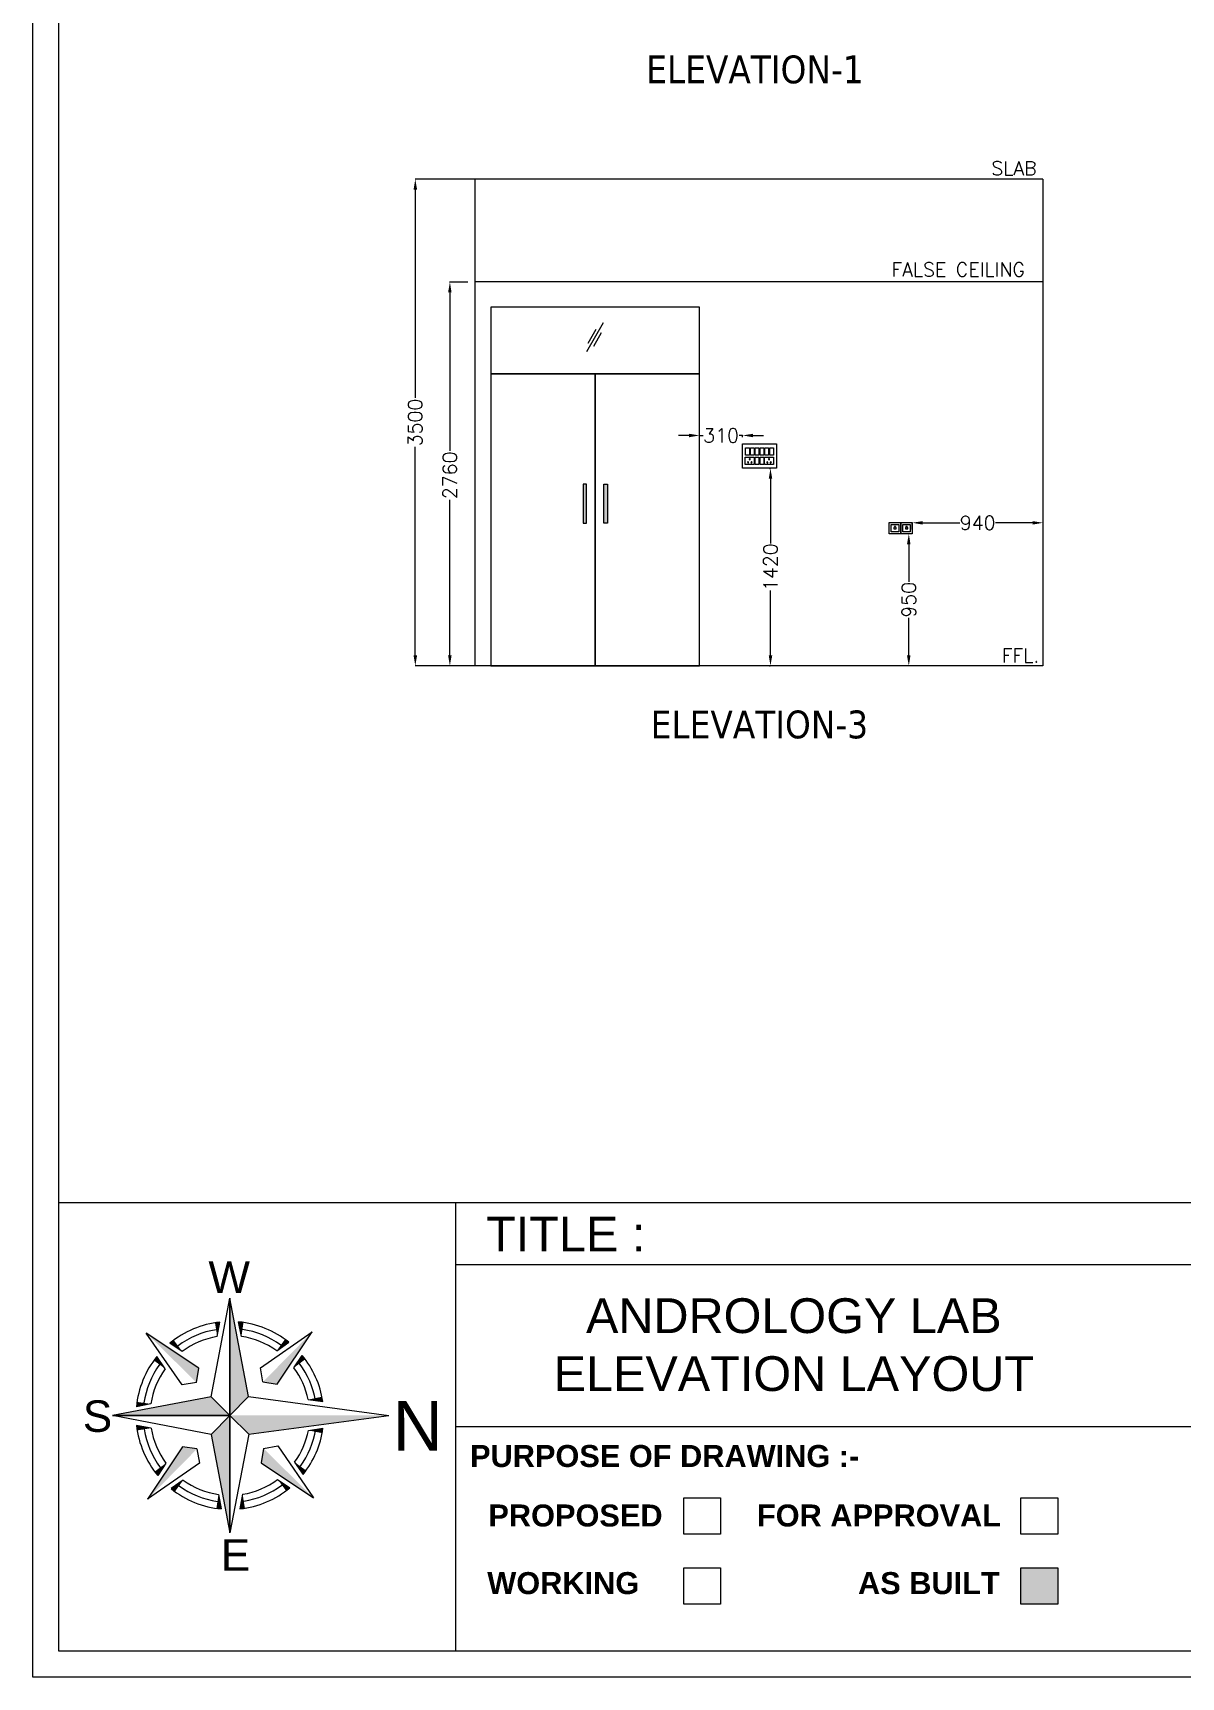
# Model space of a CAD drawing. Extents: x 3552052 to 4102982, y -707811 to -630695.
# Drawn here: x 3984257 to 3992514, y -704834 to -693012 of the extents above; entities that cross this region are included whole.
import ezdxf
from ezdxf.enums import TextEntityAlignment as Align

# ---------------------------------------------------------------- set-up
doc = ezdxf.new("R2010")
doc.units = 0
doc.header["$LTSCALE"] = 6
doc.header["$MEASUREMENT"] = 0
doc.layers.get('0').update_dxf_attribs({"linetype": 'CONTINUOUS', "lineweight": 0})
doc.layers.get('Defpoints').update_dxf_attribs({"linetype": 'CONTINUOUS', "lineweight": 0})
for name, color, linetype, lineweight in [('0.0', 8, 'CONTINUOUS', 0), ('ELE-12M RAW&UPS SB', 40, 'CONTINUOUS', 0), ('ELE-4M UPS P.SB', 3, 'CONTINUOUS', 0), ('ELE-SOCKET NMBERING', 7, 'CONTINUOUS', 9), ('ELE.LAN POINT', 3, 'CONTINUOUS', 0), ('formate text', 8, 'CONTINUOUS', 0), ('MEP_HVAC_RA_DUCT', 1, 'CONTINUOUS', 0), ('MEP_HVAC_TEXT', 7, 'CONTINUOUS', 0), ('SECTION', 251, 'CONTINUOUS', 0), ('TITLE', 7, 'CONTINUOUS', 0)]:
    doc.layers.add(name, color=color, linetype=linetype, lineweight=lineweight)
doc.styles.add('Annotation', font='tahoma.ttf')
doc.styles.add('ARIAL', font='arial.ttf')
doc.styles.add('FORMATE', font='arialbd.ttf')
doc.styles.add('ROMANS', font='romans.shx')
doc.styles.add('style3', font='arialbd.ttf')
doc.dimstyles.new('AEPL1', dxfattribs={"dimtxt": 100, "dimasz": 75, "dimexe": 1.25, "dimexo": 50, "dimtad": 0, "dimdec": 0, "dimtxsty": 'ROMANS', "dimcen": 2.5, "dimclrd": 7, "dimclre": 7, "dimadec": 0, "dimazin": 0, "dimtfac": 1, "dimtdec": 0, "dimtmove": 0, "dimatfit": 3, "dimfxl": 1, "dimlwd": 0, "dimlwe": 0, "dimarcsym": 0})

# ---------------------------------------------------------------- blocks, each defined once
blk = doc.blocks.new('*D548')
at = {"layer": 'Defpoints', "color": 0, "linetype": 'ByBlock', "transparency": 16777216}
for p in [(3987256, -694803), (3987436, -694803), (3987635, -697563)]:
    blk.add_point(p, dxfattribs=at)
at = {"layer": 'ELE-4M UPS P.SB', "color": 7, "linetype": 'ByBlock', "lineweight": 0, "transparency": 16777216}
for p, q in [((3987386, -694803), (3987254, -694803)), ((3987256, -694878), (3987256, -696016)), ((3987256, -697488), (3987256, -696369)), ((3987585, -697563), (3987254, -697563))]:
    blk.add_line(p, q, dxfattribs=at)
at = {"layer": 'ELE-4M UPS P.SB', "color": 7, "linetype": 'ByBlock', "transparency": 16777216}
for points in [[(3987243, -694878), (3987268, -694878), (3987256, -694803)], [(3987243, -697488), (3987268, -697488), (3987256, -697563)]]:
    blk.add_solid(points, dxfattribs=at)
at = {"layer": 'ELE-4M UPS P.SB', "color": 0, "linetype": 'ByBlock', "transparency": 16777216, "insert": (3987256, -696193), "char_height": 100, "attachment_point": 5, "rotation": 90, "style": 'ROMANS'}
blk.add_mtext('2760', dxfattribs=at)
blk = doc.blocks.new('*D549')
at = {"layer": 'Defpoints', "color": 0, "linetype": 'ByBlock', "transparency": 16777216}
for p in [(3987007, -694063), (3987682, -694063), (3987635, -697563)]:
    blk.add_point(p, dxfattribs=at)
at = {"layer": 'ELE-4M UPS P.SB', "color": 7, "linetype": 'ByBlock', "lineweight": 0, "transparency": 16777216}
for p, q in [((3987632, -694063), (3987006, -694063)), ((3987007, -694138), (3987007, -695636)), ((3987007, -697488), (3987007, -695989)), ((3987585, -697563), (3987006, -697563))]:
    blk.add_line(p, q, dxfattribs=at)
at = {"layer": 'ELE-4M UPS P.SB', "color": 7, "linetype": 'ByBlock', "transparency": 16777216}
for points in [[(3986995, -694138), (3987020, -694138), (3987007, -694063)], [(3986995, -697488), (3987020, -697488), (3987007, -697563)]]:
    blk.add_solid(points, dxfattribs=at)
at = {"layer": 'ELE-4M UPS P.SB', "color": 0, "linetype": 'ByBlock', "transparency": 16777216, "insert": (3987007, -695813), "char_height": 100, "attachment_point": 5, "rotation": 90, "style": 'ROMANS'}
blk.add_mtext('3500', dxfattribs=at)
blk = doc.blocks.new('DFGFGFG')
at = {"layer": 'ELE-12M RAW&UPS SB', "color": 3, "linetype": 'ByBlock'}
for p, q in [((3567585, -693221), (3567638, -693221)), ((3567585, -693284), (3567585, -693221)), ((3567638, -693221), (3567638, -693284)), ((3567638, -693284), (3567585, -693284)), ((3567585, -693423), (3567585, -693360)), ((3567585, -693360), (3567638, -693360)), ((3567638, -693360), (3567638, -693423)), ((3567638, -693423), (3567585, -693423))]:
    blk.add_line(p, q, dxfattribs=at)
for points in [[(3567665, -693199), (3567665, -693443), (3567490, -693443), (3567490, -693199)], [(3567570, -693256), (3567570, -693282), (3567517, -693282), (3567517, -693256)], [(3567570, -693290), (3567570, -693317), (3567517, -693317), (3567517, -693290)], [(3567570, -693325), (3567570, -693351), (3567517, -693351), (3567517, -693325)], [(3567570, -693360), (3567570, -693386), (3567517, -693386), (3567517, -693360)], [(3567638, -693290), (3567638, -693317), (3567585, -693317), (3567585, -693290)], [(3567638, -693325), (3567638, -693351), (3567585, -693351), (3567585, -693325)], [(3567570, -693394), (3567570, -693421), (3567517, -693421), (3567517, -693394)]]:
    blk.add_lwpolyline(points, close=True, dxfattribs=at)
at = {"layer": 'ELE-12M RAW&UPS SB', "color": 3, "linetype": 'ByBlock', "elevation": 0}
blk.add_lwpolyline([(3567570, -693221), (3567570, -693247), (3567517, -693247), (3567517, -693221)], close=True, dxfattribs=at)
at = {"layer": 'ELE-12M RAW&UPS SB', "color": 3, "linetype": 'ByBlock'}
for centre, radius, start, end in [((3567599, -693252), 3.6, 37.1584, 322.8416), ((3567602, -693252), 2.29, 251.4031, 108.5969), ((3567622, -693239), 3.1, 357.49, 264.7311), ((3567622, -693266), 3.1, 95.2689, 2.51), ((3567624, -693242), 2.5, 194.9049, 67.3162), ((3567624, -693263), 2.5, 292.6838, 165.0951), ((3567622, -693378), 3.1, 357.49, 264.7311), ((3567624, -693380), 2.5, 194.9049, 67.3162), ((3567599, -693391), 3.6, 37.1584, 322.8416), ((3567602, -693391), 2.29, 251.4031, 108.5969), ((3567622, -693404), 3.1, 95.2689, 2.51), ((3567624, -693402), 2.5, 292.6838, 165.0951)]:
    blk.add_arc(centre, radius, start, end, dxfattribs=at)
blk = doc.blocks.new('Voice')
at = {"layer": 'ELE.LAN POINT', "color": 6}
for points in [[(0, -32), (128, -32), (128, 92), (0, 92)], [(22, -10), (106, -10), (106, 70), (22, 70)], [(77, 21), (70, 21), (70, 12), (58, 12), (58, 21), (51, 21), (51, 39), (77, 39)], [(76, 23), (68, 23), (68, 13), (59, 13), (59, 23), (52, 23), (52, 37), (76, 37)]]:
    blk.add_lwpolyline(points, close=True, dxfattribs=at)
blk = doc.blocks.new('*D550')
at = {"layer": 'Defpoints', "color": 0, "linetype": 'ByBlock', "transparency": 16777216}
for p in [(3990525, -696613), (3990556, -696613), (3990525, -697563)]:
    blk.add_point(p, dxfattribs=at)
at = {"layer": 'ELE-4M UPS P.SB', "color": 7, "linetype": 'ByBlock', "lineweight": 0, "transparency": 16777216}
for p, q in [((3990556, -696688), (3990556, -696958)), ((3990575, -696613), (3990557, -696613)), ((3990556, -697488), (3990556, -697217)), ((3990575, -697563), (3990557, -697563))]:
    blk.add_line(p, q, dxfattribs=at)
at = {"layer": 'ELE-4M UPS P.SB', "color": 7, "linetype": 'ByBlock', "transparency": 16777216}
for points in [[(3990543, -696688), (3990568, -696688), (3990556, -696613)], [(3990543, -697488), (3990568, -697488), (3990556, -697563)]]:
    blk.add_solid(points, dxfattribs=at)
at = {"layer": 'ELE-4M UPS P.SB', "color": 0, "linetype": 'ByBlock', "transparency": 16777216, "insert": (3990556, -697088), "char_height": 100, "attachment_point": 5, "rotation": 90, "style": 'ROMANS'}
blk.add_mtext('950', dxfattribs=at)
blk = doc.blocks.new('*D551')
at = {"layer": 'Defpoints', "color": 0, "linetype": 'ByBlock', "transparency": 16777216}
for p in [(3990581, -696533), (3991521, -696533), (3991521, -696534)]:
    blk.add_point(p, dxfattribs=at)
at = {"layer": 'ELE-4M UPS P.SB', "color": 7, "linetype": 'ByBlock', "lineweight": 0, "transparency": 16777216}
for p, q in [((3990581, -696583), (3990581, -696536)), ((3990656, -696534), (3990922, -696534)), ((3991446, -696534), (3991180, -696534)), ((3991521, -696583), (3991521, -696536))]:
    blk.add_line(p, q, dxfattribs=at)
at = {"layer": 'ELE-4M UPS P.SB', "color": 7, "linetype": 'ByBlock', "transparency": 16777216}
for points in [[(3990656, -696522), (3990656, -696547), (3990581, -696534)], [(3991446, -696522), (3991446, -696547), (3991521, -696534)]]:
    blk.add_solid(points, dxfattribs=at)
at = {"layer": 'ELE-4M UPS P.SB', "color": 0, "linetype": 'ByBlock', "transparency": 16777216, "insert": (3991051, -696534), "char_height": 100, "attachment_point": 5, "style": 'ROMANS'}
blk.add_mtext('940', dxfattribs=at)
blk = doc.blocks.new('*D552')
at = {"layer": 'Defpoints', "color": 0, "linetype": 'ByBlock', "transparency": 16777216}
for p in [(3989051, -695906), (3989051, -695968), (3989361, -695968)]:
    blk.add_point(p, dxfattribs=at)
at = {"layer": 'ELE-4M UPS P.SB', "color": 7, "linetype": 'ByBlock', "lineweight": 0, "transparency": 16777216}
for p, q in [((3988976, -695906), (3988901, -695906)), ((3989051, -695918), (3989051, -695905)), ((3989051, -695906), (3989077, -695906)), ((3989361, -695906), (3989335, -695906)), ((3989361, -695918), (3989361, -695905)), ((3989436, -695906), (3989511, -695906))]:
    blk.add_line(p, q, dxfattribs=at)
at = {"layer": 'ELE-4M UPS P.SB', "color": 7, "linetype": 'ByBlock', "transparency": 16777216}
for points in [[(3988976, -695894), (3988976, -695919), (3989051, -695906)], [(3989436, -695894), (3989436, -695919), (3989361, -695906)]]:
    blk.add_solid(points, dxfattribs=at)
at = {"layer": 'ELE-4M UPS P.SB', "color": 0, "linetype": 'ByBlock', "transparency": 16777216, "insert": (3989206, -695906), "char_height": 100, "attachment_point": 5, "style": 'ROMANS'}
blk.add_mtext('310', dxfattribs=at)
blk = doc.blocks.new('*D553')
at = {"layer": 'Defpoints', "color": 0, "linetype": 'ByBlock', "transparency": 16777216}
for p in [(3989605, -696143), (3989561, -697563), (3989605, -697563)]:
    blk.add_point(p, dxfattribs=at)
at = {"layer": 'ELE-4M UPS P.SB', "color": 7, "linetype": 'ByBlock', "lineweight": 0, "transparency": 16777216}
for p, q in [((3989555, -696143), (3989560, -696143)), ((3989561, -696218), (3989561, -696683)), ((3989561, -697488), (3989561, -697022)), ((3989555, -697563), (3989560, -697563))]:
    blk.add_line(p, q, dxfattribs=at)
at = {"layer": 'ELE-4M UPS P.SB', "color": 7, "linetype": 'ByBlock', "transparency": 16777216}
for points in [[(3989549, -696218), (3989574, -696218), (3989561, -696143)], [(3989549, -697488), (3989574, -697488), (3989561, -697563)]]:
    blk.add_solid(points, dxfattribs=at)
at = {"layer": 'ELE-4M UPS P.SB', "color": 0, "linetype": 'ByBlock', "transparency": 16777216, "insert": (3989561, -696853), "char_height": 100, "attachment_point": 5, "rotation": 90, "style": 'ROMANS'}
blk.add_mtext('1420', dxfattribs=at)
blk = doc.blocks.new('A$C4A7C6C7E')
at = {"layer": 'TITLE', "color": 8, "lineweight": 5}
for p, q in [((-4207, 4144), (0, 26095)), ((0, 26095), (0, 0)), ((0, 0), (0, 26095)), ((4144, 4207), (0, 26095)), ((-6941, 10518), (-18592, 18312)), ((-10622, 6781), (-18592, 18312)), ((-2825, 17519), (-2234, 20757)), ((2559, 17560), (1919, 20788)), ((6781, 10622), (18312, 18592)), ((10518, 6941), (18312, 18592)), ((-10607, 14226), (-13343, 16056)), ((10390, 14385), (13098, 16257)), ((-14385, 10390), (-16257, 13098)), ((14226, 10607), (16056, 13343)), ((-7437, 7325), (-10622, 6781)), ((-7437, 7325), (-6941, 10518)), ((7325, 7437), (6781, 10622)), ((7325, 7437), (10518, 6941)), ((-4207, 4144), (-26095, 0)), ((-4207, 4144), (0, 0)), ((0, 0), (-4207, 4144)), ((0, 0), (4144, 4207)), ((4144, 4207), (0, 0)), ((0, 0), (-26095, 0)), ((-26095, 0), (0, 0)), ((-4144, -4207), (-26095, 0)), ((-17560, 2559), (-20788, 1919)), ((0, 0), (-4144, -4207)), ((-4144, -4207), (0, 0)), ((0, 0), (4207, -4144)), ((4207, -4144), (0, 0)), ((0, 0), (0, -26095)), ((0, -26095), (0, 0)), ((17394, 3514), (20646, 3095)), ((17394, 3514), (20646, 3095)), ((-17519, -2825), (-20757, -2234)), ((17433, -3312), (20680, -2857)), ((17433, -3312), (20680, -2857)), ((17434, -3310), (20680, -2857)), ((-10518, -6941), (-18312, -18592)), ((-7325, -7437), (-10518, -6941)), ((-4144, -4207), (0, -26095)), ((4207, -4144), (0, -26095)), ((7437, -7325), (10622, -6781)), ((10622, -6781), (18592, -18312)), ((-6781, -10622), (-18312, -18592)), ((-14226, -10607), (-16056, -13343)), ((-7325, -7437), (-6781, -10622)), ((7437, -7325), (6941, -10518)), ((6941, -10518), (18592, -18312)), ((14385, -10390), (16257, -13098)), ((-10390, -14385), (-13098, -16257)), ((10607, -14226), (13343, -16056)), ((-2559, -17560), (-1919, -20788)), ((2825, -17519), (2234, -20757))]:
    blk.add_line(p, q, dxfattribs=at)
at = {"layer": 'TITLE', "color": 5}
for p in [(4144, 4207), (4207, -4144)]:
    blk.add_line(p, (35289, 0), dxfattribs=at)
at = {"layer": 'TITLE', "color": 8, "lineweight": 5}
for radius, start, end in [(20877, 96.14269, 129.72625), (19311, 99.1612, 126.70773), (20877, 51.14269, 84.72625), (19311, 54.16121, 81.70773), (17745, 99.1612, 126.70773), (17745, 54.16121, 81.70773), (20877, 141.14269, 174.72625), (19311, 144.16121, 171.70773), (19311, 9.85136, 36.70773), (20877, 8.52692, 39.72625), (17745, 144.16121, 171.70773), (17745, 11.42181, 36.70773), (20877, 186.14269, 219.72625), (19311, 189.1612, 216.70773), (17745, 189.1612, 216.70773), (17745, 324.16121, 349.24868), (19311, 324.16121, 350.81434), (20877, 321.14269, 352.1348), (17745, 234.16121, 261.70773), (17745, 279.1612, 306.70773), (20877, 231.14269, 264.72625), (19311, 234.16121, 261.70773), (20877, 276.14269, 309.72625), (19311, 279.1612, 306.70773)]:
    blk.add_arc((0, 0), radius, start, end, dxfattribs=at)
for points in [[(0, 26095), (4144, 4207), (0, 0)], [(-18592, 18312), (-6941, 10518), (-7437, 7325)], [(-3324, 20610), (-2234, 20757), (-2825, 17519)], [(3011, 20658), (1919, 20788), (2559, 17560)], [(18312, 18592), (10518, 6941), (7325, 7437)], [(-13343, 16056), (-12479, 16737), (-10607, 14226)], [(13098, 16257), (12223, 16924), (10390, 14385)], [(-16257, 13098), (-16924, 12223), (-14385, 10390)], [(16056, 13343), (16737, 12479), (14226, 10607)], [(-26095, 0), (-4207, 4144), (0, 0)], [(20646, 3095), (20457, 4167), (17394, 3514)], [(-20658, 3011), (-20788, 1919), (-17560, 2559)], [(0, -26095), (-4144, -4207), (0, 0)], [(-20610, -3324), (-20757, -2234), (-17519, -2825)], [(20680, -2857), (20503, -3930), (17433, -3312)], [(-18312, -18592), (-10518, -6941), (-7325, -7437)], [(-16056, -13343), (-16737, -12479), (-14226, -10607)], [(18592, -18312), (6941, -10518), (7437, -7325)], [(16257, -13098), (16924, -12223), (14385, -10390)], [(-13098, -16257), (-12223, -16924), (-10390, -14385)], [(13343, -16056), (12479, -16737), (10607, -14226)], [(-3011, -20658), (-1919, -20788), (-2559, -17560)], [(3324, -20610), (2234, -20757), (2825, -17519)]]:
    blk.add_solid(points, dxfattribs=at)
at = {"layer": 'TITLE', "color": 5}
blk.add_solid([(35289, 0), (4207, -4144), (0, 0)], dxfattribs=at)

msp = doc.modelspace()

# ---------------------------------------------------------------- hatches: boundary and pattern name
at = {"linetype": 'Continuous', "ltscale": 0.1}
h = msp.add_hatch(color=254, dxfattribs=at)
h.dxf.hatch_style = 1
h.paths.add_polyline_path([(3988213.3, -696536.7), (3988238.3, -696536.7), (3988238.3, -696255.4), (3988213.3, -696255.4)])
h = msp.add_hatch(color=254, dxfattribs=at)
h.dxf.hatch_style = 1
h.paths.add_polyline_path([(3988388.3, -696536.7), (3988363.3, -696536.7), (3988363.3, -696255.4), (3988388.3, -696255.4)])
at = {"layer": 'MEP_HVAC_TEXT', "linetype": 'ByBlock'}
h = msp.add_hatch(color=1, dxfattribs=at)
h.dxf.hatch_style = 1
h.paths.add_polyline_path([(3991362.5, -704047.9), (3991362.5, -704308.4), (3991628.3, -704308.4), (3991628.3, -704047.9)])

# ---------------------------------------------------------------- linework, layer by layer
for p in [(4002094.3, -701424.4), (3984444.1, -704647.2)]:
    msp.add_line(p, (3984444.1, -701424.4))
for points in [[(4002281.1, -681115.5), (4002281.1, -704834), (3984257.3, -704834), (3984257.3, -681115.5)], [(4002094.3, -681302.2), (4002094.3, -704647.2), (3984444.1, -704647.2), (3984444.1, -681302.2)]]:
    msp.add_lwpolyline(points, close=True)
at = {"color": 5, "linetype": 'Continuous', "ltscale": 0.1}
for points in [[(3988213.3, -696536.7), (3988238.3, -696536.7), (3988238.3, -696255.4), (3988213.3, -696255.4)], [(3988388.3, -696536.7), (3988363.3, -696536.7), (3988363.3, -696255.4), (3988388.3, -696255.4)]]:
    msp.add_lwpolyline(points, close=True, dxfattribs=at)
at = {"layer": '0.0', "color": 7, "lineweight": 15, "elevation": -100}
for points in [[(3988937.2, -703545.4), (3989202.9, -703545.4), (3989202.9, -703805.9), (3988937.2, -703805.9)], [(3991362.5, -703545.4), (3991628.3, -703545.4), (3991628.3, -703805.9), (3991362.5, -703805.9)], [(3988937.2, -704047.9), (3989202.9, -704047.9), (3989202.9, -704308.4), (3988937.2, -704308.4)], [(3991362.5, -704047.9), (3991628.3, -704047.9), (3991628.3, -704308.4), (3991362.5, -704308.4)]]:
    msp.add_lwpolyline(points, close=True, dxfattribs=at)
at = {"layer": 'MEP_HVAC_RA_DUCT', "color": 8, "linetype": 'ByBlock'}
for p, q in [((3987435.8, -694062.6), (3987435.8, -697562.6)), ((3991520.8, -694062.6), (3991520.8, -697562.6))]:
    msp.add_line(p, q, dxfattribs=at)
for points in [[(3991520.8, -694062.6), (3987435.8, -694062.6)], [(3989745.8, -694802.6), (3987435.8, -694802.6)], [(3991520.8, -694802.6), (3989745.8, -694802.6)], [(3991520.8, -697562.6), (3987435.8, -697562.6)]]:
    msp.add_lwpolyline(points, dxfattribs=at)
at = {"layer": 'MEP_HVAC_RA_DUCT', "color": 5, "linetype": 'ByBlock'}
for points in [[(3987550.8, -695462.6), (3989050.8, -695462.6), (3989050.8, -694982.6), (3987550.8, -694982.6)], [(3987550.8, -697562.6), (3988300.8, -697562.6), (3988300.8, -695462.6), (3987550.8, -695462.6)], [(3988300.8, -697562.6), (3989050.8, -697562.6), (3989050.8, -695462.6), (3988300.8, -695462.6)]]:
    msp.add_lwpolyline(points, close=True, dxfattribs=at)
at = {"layer": 'MEP_HVAC_TEXT', "linetype": 'ByBlock'}
for p, q in [((3987297, -701424.4), (3987297, -704647.2)), ((3992698.5, -701868.6), (3987297, -701868.6)), ((3992698.5, -703035.4), (3987297, -703035.4))]:
    msp.add_line(p, q, dxfattribs=at)
at = {"layer": 'SECTION', "color": 5, "ltscale": 500}
for p, q in [((3988241.7, -695303.5), (3988361.3, -695094.2)), ((3988250.6, -695241.9), (3988308.1, -695141.4)), ((3988289.8, -695265.2), (3988346.5, -695166))]:
    msp.add_line(p, q, dxfattribs=at)

# ---------------------------------------------------------------- block references
at = {"layer": 'ELE-4M UPS P.SB', "color": 0, "linetype": 'ByBlock', "rotation": 270}
msp.add_blockref('DFGFGFG', (4682803.3, 2871522.8), dxfattribs=at)
at = {"layer": 'ELE.LAN POINT', "color": 7, "xscale": -0.6460197140963563, "yscale": 0.6460197140963563, "zscale": 0.6460197140963563, "rotation": 180}
for p in [(3990415.6, -696553.2), (3990498.2, -696553.2)]:
    msp.add_blockref('Voice', p, dxfattribs=at)
at = {"layer": 'TITLE', "linetype": 'Continuous', "extrusion": (1.31196e-09, -7.57547e-09, 1), "xscale": 0.03235129532987182, "yscale": 0.03235129532987182, "zscale": 0.03235129532987182}
msp.add_blockref('A$C4A7C6C7E', (3985674.3, -702952.6, 0), dxfattribs=at)

# ---------------------------------------------------------------- texts
at = {"char_height": 200, "width": 2697.906, "attachment_point": 3, "style": 'Annotation'}
for s, insert in [('\\pxql;ELEVATION-1', (3991365.6, -693174.1)), ('\\pxql;ELEVATION-3', (3991397.5, -697884))]:
    msp.add_mtext(s, dxfattribs=dict(at, insert=insert))
at = {"layer": 'ELE-SOCKET NMBERING', "color": 0, "char_height": 100.004, "width": 2358.602, "attachment_point": 1, "style": 'Annotation'}
for s, insert in [('{\\Fromans|c0;SLAB}', (3991149.2, -693935.2)), ('{\\Fromans|c0;FALSE CEILING }', (3990431, -694662.5)), ('{\\Fromans|c0;FFL.}', (3991224.4, -697437.6))]:
    msp.add_mtext(s, dxfattribs=dict(at, insert=insert))
at = {"layer": 'formate text', "color": 7, "lineweight": 15, "ltscale": 100, "style": 'style3'}
msp.add_text('PURPOSE OF DRAWING :-', height=158.21, dxfattribs=at).set_placement((3987400.8, -703323.2, -100))
at = {"layer": 'formate text', "color": 7, "lineweight": 15, "style": 'FORMATE'}
for s, p in [('PROPOSED ', (3988846.7, -703751, -100)), ('FOR APPROVAL', (3991219.3, -703751, -100)), ('WORKING', (3988617.2, -704237.1, -100)), ('AS BUILT', (3991209.6, -704237.1, -100))]:
    msp.add_text(s, height=158.21, dxfattribs=at).set_placement(p, align=Align.RIGHT)
at = {"layer": 'TITLE', "color": 7, "style": 'ARIAL'}
for s, height, p in [('TITLE :', 250, (3987516.2, -701773.3)), ('W', 226.5, (3985519.7, -702070.9, 0)), ('S', 226.5, (3984616.5, -703070.5, 0)), ('E', 226.5, (3985608.8, -704069, 0))]:
    msp.add_text(s, height=height, dxfattribs=at).set_placement(p)
at = {"layer": 'TITLE', "color": 5, "style": 'ARIAL'}
msp.add_text('N', height=357.2, rotation=180, dxfattribs=at).set_placement((3987204.9, -702848, 0))
at = {"layer": 'TITLE', "color": 7, "insert": (3987482.2, -702110.1), "char_height": 250, "attachment_point": 1, "style": 'ARIAL'}
msp.add_mtext_dynamic_manual_height_columns('\\pxqc;ANDROLOGY LAB ELEVATION LAYOUT', width=4493.629, gutter_width=10, heights=[0], dxfattribs=at)

# ---------------------------------------------------------------- dimensions: what is measured, and where the dimension line sits
at = {"layer": 'ELE-4M UPS P.SB', "color": 0, "linetype": 'ByBlock'}
for base, p2, picture, middle in [((3987007.1, -694062.6), (3987681.6, -694062.6), '*D549', (3987007.1, -695812.6)), ((3987255.5, -694802.6), (3987435.8, -694802.6), '*D548', (3987255.5, -696192.6))]:
    dim = msp.add_linear_dim(base=base, p1=(3987635.2, -697562.6), p2=p2, angle=90, dimstyle='AEPL1', dxfattribs=at)
    dim.commit()
    dim.dimension.update_dxf_attribs({"geometry": picture, "text_midpoint": middle, "dimtype": 160})
for base, p1, p2, picture, middle in [((3989050.8, -695906.2), (3989360.8, -695967.7), (3989050.8, -695967.7), '*D552', (3989205.8, -695906.2)), ((3991520.8, -696534.4), (3990580.8, -696532.6), (3991520.8, -696532.6), '*D551', (3991050.8, -696534.4))]:
    dim = msp.add_linear_dim(base=base, p1=p1, p2=p2, dimstyle='AEPL1', dxfattribs=at)
    dim.commit()
    dim.dimension.update_dxf_attribs({"geometry": picture, "text_midpoint": middle})
for base, p1, p2, picture, middle in [((3989561.3, -697562.6), (3989604.5, -696142.6), (3989604.5, -697562.6), '*D553', (3989561.3, -696852.6)), ((3990555.7, -696612.6), (3990524.6, -697562.6), (3990524.6, -696612.6), '*D550', (3990555.7, -697087.6))]:
    dim = msp.add_linear_dim(base=base, p1=p1, p2=p2, angle=90, dimstyle='AEPL1', dxfattribs=at)
    dim.commit()
    dim.dimension.update_dxf_attribs({"geometry": picture, "text_midpoint": middle})

doc.saveas('drawing.dxf')
